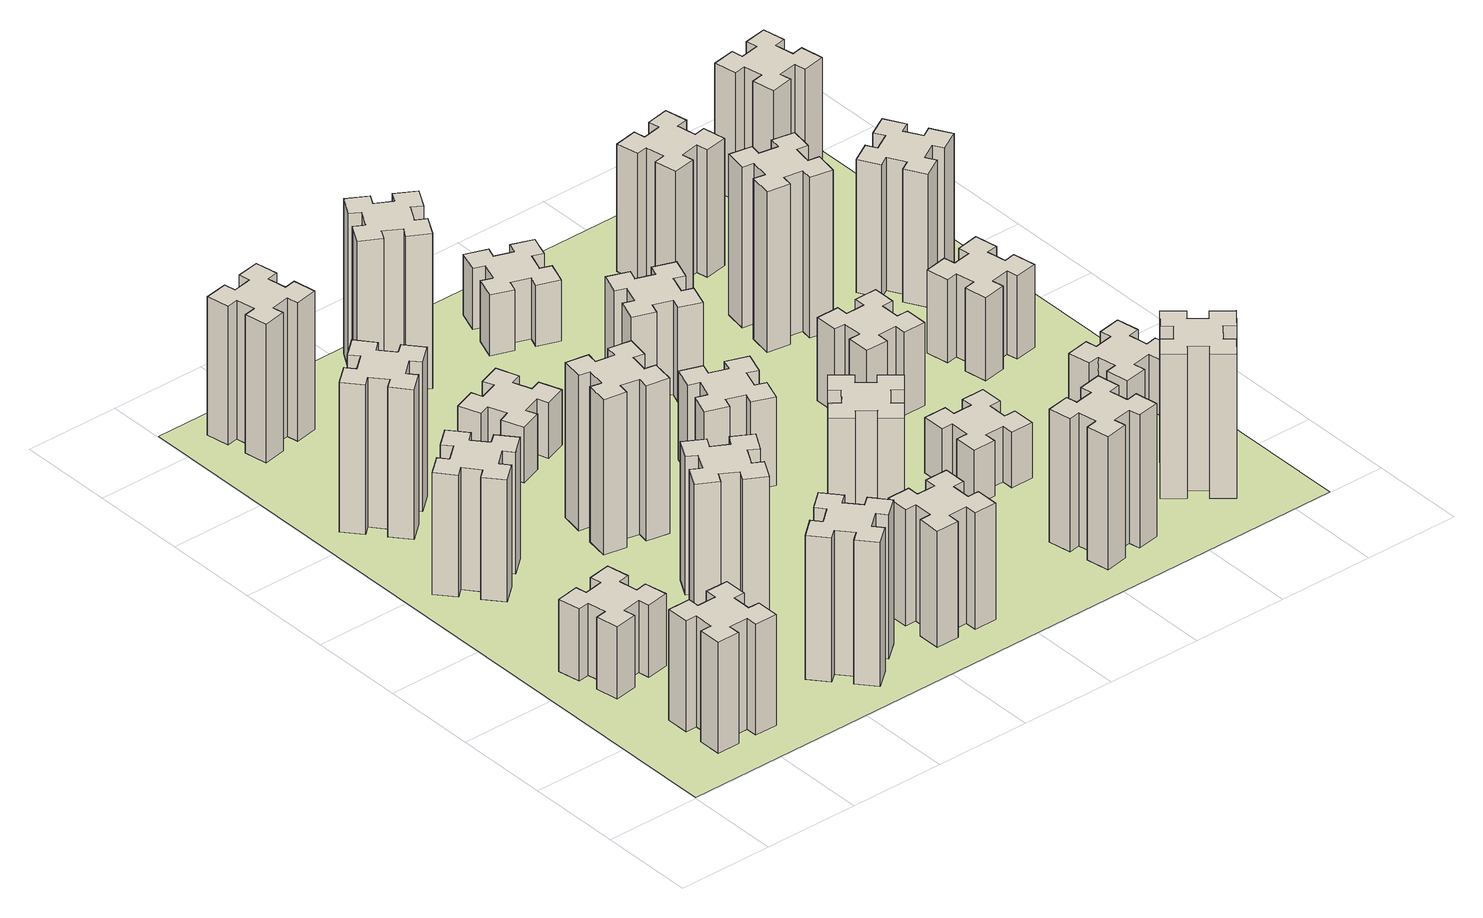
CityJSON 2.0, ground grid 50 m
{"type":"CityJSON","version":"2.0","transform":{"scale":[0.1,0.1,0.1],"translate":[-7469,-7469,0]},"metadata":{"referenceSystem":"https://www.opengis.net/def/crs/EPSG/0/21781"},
"CityObjects":{
"building1":{"type":"Building","attributes":{"class":"1000","function":"1000","usage":"1000","yearOfConstruction":2016,"roofType":"1000","measuredHeight":60,"storeysAboveGround":30,"storeysBelowGround":0},"geometry":[{"type":"Solid","lod":"1","boundaries":[[[[0,1,2,3,4,5,6,7,8,9,10,11,12,13,14,15,16,17,18,19]],[[17,16,20,21]],[[16,15,22,20]],[[15,14,23,22]],[[14,13,24,23]],[[13,12,25,24]],[[12,11,26,25]],[[11,10,27,26]],[[10,9,28,27]],[[9,8,29,28]],[[8,7,30,29]],[[7,6,31,30]],[[6,5,32,31]],[[5,4,33,32]],[[4,3,34,33]],[[3,2,35,34]],[[2,1,36,35]],[[1,0,37,36]],[[0,19,38,37]],[[19,18,39,38]],[[18,17,21,39]],[[24,25,26,27,28,29,30,31,32,33,34,35,36,37,38,39,21,20,22,23]]]]}]},
"building2":{"type":"Building","attributes":{"class":"1000","function":"1000","usage":"1000","yearOfConstruction":2016,"roofType":"1000","measuredHeight":39,"storeysAboveGround":30,"storeysBelowGround":0},"geometry":[{"type":"Solid","lod":"1","boundaries":[[[[40,41,42,43,44,45,46,47,48,49,50,51,52,53,54,55,56,57,58,59]],[[57,56,60,61]],[[56,55,62,60]],[[55,54,63,62]],[[54,53,64,63]],[[53,52,65,64]],[[52,51,66,65]],[[51,50,67,66]],[[50,49,68,67]],[[49,48,69,68]],[[48,47,70,69]],[[47,46,71,70]],[[46,45,72,71]],[[45,44,73,72]],[[44,43,74,73]],[[43,42,75,74]],[[42,41,76,75]],[[41,40,77,76]],[[40,59,78,77]],[[59,58,79,78]],[[58,57,61,79]],[[64,65,66,67,68,69,70,71,72,73,74,75,76,77,78,79,61,60,62,63]]]]}]},
"building3":{"type":"Building","attributes":{"class":"1000","function":"1000","usage":"1000","yearOfConstruction":2016,"roofType":"1000","measuredHeight":66,"storeysAboveGround":30,"storeysBelowGround":0},"geometry":[{"type":"Solid","lod":"1","boundaries":[[[[80,81,82,83,84,85,86,87,88,89,90,91,92,93,94,95,96,97,98,99]],[[97,96,100,101]],[[96,95,102,100]],[[95,94,103,102]],[[94,93,104,103]],[[93,92,105,104]],[[92,91,106,105]],[[91,90,107,106]],[[90,89,108,107]],[[89,88,109,108]],[[88,87,110,109]],[[87,86,111,110]],[[86,85,112,111]],[[85,84,113,112]],[[84,83,114,113]],[[83,82,115,114]],[[82,81,116,115]],[[81,80,117,116]],[[80,99,118,117]],[[99,98,119,118]],[[98,97,101,119]],[[104,105,106,107,108,109,110,111,112,113,114,115,116,117,118,119,101,100,102,103]]]]}]},
"building4":{"type":"Building","attributes":{"class":"1000","function":"1000","usage":"1000","yearOfConstruction":2016,"roofType":"1000","measuredHeight":81,"storeysAboveGround":30,"storeysBelowGround":0},"geometry":[{"type":"Solid","lod":"1","boundaries":[[[[120,121,122,123,124,125,126,127,128,129,130,131,132,133,134,135,136,137,138,139]],[[137,136,140,141]],[[136,135,142,140]],[[135,134,143,142]],[[134,133,144,143]],[[133,132,145,144]],[[132,131,146,145]],[[131,130,147,146]],[[130,129,148,147]],[[129,128,149,148]],[[128,127,150,149]],[[127,126,151,150]],[[126,125,152,151]],[[125,124,153,152]],[[124,123,154,153]],[[123,122,155,154]],[[122,121,156,155]],[[121,120,157,156]],[[120,139,158,157]],[[139,138,159,158]],[[138,137,141,159]],[[144,145,146,147,148,149,150,151,152,153,154,155,156,157,158,159,141,140,142,143]]]]}]},
"building5":{"type":"Building","attributes":{"class":"1000","function":"1000","usage":"1000","yearOfConstruction":2016,"roofType":"1000","measuredHeight":78,"storeysAboveGround":30,"storeysBelowGround":0},"geometry":[{"type":"Solid","lod":"1","boundaries":[[[[160,161,162,163,164,165,166,167,168,169,170,171,172,173,174,175,176,177,178,179]],[[177,176,180,181]],[[176,175,182,180]],[[175,174,183,182]],[[174,173,184,183]],[[173,172,185,184]],[[172,171,186,185]],[[171,170,187,186]],[[170,169,188,187]],[[169,168,189,188]],[[168,167,190,189]],[[167,166,191,190]],[[166,165,192,191]],[[165,164,193,192]],[[164,163,194,193]],[[163,162,195,194]],[[162,161,196,195]],[[161,160,197,196]],[[160,179,198,197]],[[179,178,199,198]],[[178,177,181,199]],[[184,185,186,187,188,189,190,191,192,193,194,195,196,197,198,199,181,180,182,183]]]]}]},
"building6":{"type":"Building","attributes":{"class":"1000","function":"1000","usage":"1000","yearOfConstruction":2016,"roofType":"1000","measuredHeight":75,"storeysAboveGround":30,"storeysBelowGround":0},"geometry":[{"type":"Solid","lod":"1","boundaries":[[[[200,201,202,203,204,205,206,207,208,209,210,211,212,213,214,215,216,217,218,219]],[[217,216,220,221]],[[216,215,222,220]],[[215,214,223,222]],[[214,213,224,223]],[[213,212,225,224]],[[212,211,226,225]],[[211,210,227,226]],[[210,209,228,227]],[[209,208,229,228]],[[208,207,230,229]],[[207,206,231,230]],[[206,205,232,231]],[[205,204,233,232]],[[204,203,234,233]],[[203,202,235,234]],[[202,201,236,235]],[[201,200,237,236]],[[200,219,238,237]],[[219,218,239,238]],[[218,217,221,239]],[[224,225,226,227,228,229,230,231,232,233,234,235,236,237,238,239,221,220,222,223]]]]}]},
"building7":{"type":"Building","attributes":{"class":"1000","function":"1000","usage":"1000","yearOfConstruction":2016,"roofType":"1000","measuredHeight":75,"storeysAboveGround":30,"storeysBelowGround":0},"geometry":[{"type":"Solid","lod":"1","boundaries":[[[[240,241,242,243,244,245,246,247,248,249,250,251,252,253,254,255,256,257,258,259]],[[257,256,260,261]],[[256,255,262,260]],[[255,254,263,262]],[[254,253,264,263]],[[253,252,265,264]],[[252,251,266,265]],[[251,250,267,266]],[[250,249,268,267]],[[249,248,269,268]],[[248,247,270,269]],[[247,246,271,270]],[[246,245,272,271]],[[245,244,273,272]],[[244,243,274,273]],[[243,242,275,274]],[[242,241,276,275]],[[241,240,277,276]],[[240,259,278,277]],[[259,258,279,278]],[[258,257,261,279]],[[264,265,266,267,268,269,270,271,272,273,274,275,276,277,278,279,261,260,262,263]]]]}]},
"building8":{"type":"Building","attributes":{"class":"1000","function":"1000","usage":"1000","yearOfConstruction":2016,"roofType":"1000","measuredHeight":84,"storeysAboveGround":30,"storeysBelowGround":0},"geometry":[{"type":"Solid","lod":"1","boundaries":[[[[280,281,282,283,284,285,286,287,288,289,290,291,292,293,294,295,296,297,298,299]],[[297,296,300,301]],[[296,295,302,300]],[[295,294,303,302]],[[294,293,304,303]],[[293,292,305,304]],[[292,291,306,305]],[[291,290,307,306]],[[290,289,308,307]],[[289,288,309,308]],[[288,287,310,309]],[[287,286,311,310]],[[286,285,312,311]],[[285,284,313,312]],[[284,283,314,313]],[[283,282,315,314]],[[282,281,316,315]],[[281,280,317,316]],[[280,299,318,317]],[[299,298,319,318]],[[298,297,301,319]],[[304,305,306,307,308,309,310,311,312,313,314,315,316,317,318,319,301,300,302,303]]]]}]},
"building9":{"type":"Building","attributes":{"class":"1000","function":"1000","usage":"1000","yearOfConstruction":2016,"roofType":"1000","measuredHeight":63,"storeysAboveGround":30,"storeysBelowGround":0},"geometry":[{"type":"Solid","lod":"1","boundaries":[[[[320,321,322,323,324,325,326,327,328,329,330,331,332,333,334,335,336,337,338,339]],[[337,336,340,341]],[[336,335,342,340]],[[335,334,343,342]],[[334,333,344,343]],[[333,332,345,344]],[[332,331,346,345]],[[331,330,347,346]],[[330,329,348,347]],[[329,328,349,348]],[[328,327,350,349]],[[327,326,351,350]],[[326,325,352,351]],[[325,324,353,352]],[[324,323,354,353]],[[323,322,355,354]],[[322,321,356,355]],[[321,320,357,356]],[[320,339,358,357]],[[339,338,359,358]],[[338,337,341,359]],[[344,345,346,347,348,349,350,351,352,353,354,355,356,357,358,359,341,340,342,343]]]]}]},
"building10":{"type":"Building","attributes":{"class":"1000","function":"1000","usage":"1000","yearOfConstruction":2016,"roofType":"1000","measuredHeight":30,"storeysAboveGround":30,"storeysBelowGround":0},"geometry":[{"type":"Solid","lod":"1","boundaries":[[[[360,361,362,363,364,365,366,367,368,369,370,371,372,373,374,375,376,377,378,379]],[[377,376,380,381]],[[376,375,382,380]],[[375,374,383,382]],[[374,373,384,383]],[[373,372,385,384]],[[372,371,386,385]],[[371,370,387,386]],[[370,369,388,387]],[[369,368,389,388]],[[368,367,390,389]],[[367,366,391,390]],[[366,365,392,391]],[[365,364,393,392]],[[364,363,394,393]],[[363,362,395,394]],[[362,361,396,395]],[[361,360,397,396]],[[360,379,398,397]],[[379,378,399,398]],[[378,377,381,399]],[[384,385,386,387,388,389,390,391,392,393,394,395,396,397,398,399,381,380,382,383]]]]}]},
"building11":{"type":"Building","attributes":{"class":"1000","function":"1000","usage":"1000","yearOfConstruction":2016,"roofType":"1000","measuredHeight":84,"storeysAboveGround":30,"storeysBelowGround":0},"geometry":[{"type":"Solid","lod":"1","boundaries":[[[[400,401,402,403,404,405,406,407,408,409,410,411,412,413,414,415,416,417,418,419]],[[417,416,420,421]],[[416,415,422,420]],[[415,414,423,422]],[[414,413,424,423]],[[413,412,425,424]],[[412,411,426,425]],[[411,410,427,426]],[[410,409,428,427]],[[409,408,429,428]],[[408,407,430,429]],[[407,406,431,430]],[[406,405,432,431]],[[405,404,433,432]],[[404,403,434,433]],[[403,402,435,434]],[[402,401,436,435]],[[401,400,437,436]],[[400,419,438,437]],[[419,418,439,438]],[[418,417,421,439]],[[424,425,426,427,428,429,430,431,432,433,434,435,436,437,438,439,421,420,422,423]]]]}]},
"building12":{"type":"Building","attributes":{"class":"1000","function":"1000","usage":"1000","yearOfConstruction":2016,"roofType":"1000","measuredHeight":81,"storeysAboveGround":30,"storeysBelowGround":0},"geometry":[{"type":"Solid","lod":"1","boundaries":[[[[440,441,442,443,444,445,446,447,448,449,450,451,452,453,454,455,456,457,458,459]],[[457,456,460,461]],[[456,455,462,460]],[[455,454,463,462]],[[454,453,464,463]],[[453,452,465,464]],[[452,451,466,465]],[[451,450,467,466]],[[450,449,468,467]],[[449,448,469,468]],[[448,447,470,469]],[[447,446,471,470]],[[446,445,472,471]],[[445,444,473,472]],[[444,443,474,473]],[[443,442,475,474]],[[442,441,476,475]],[[441,440,477,476]],[[440,459,478,477]],[[459,458,479,478]],[[458,457,461,479]],[[464,465,466,467,468,469,470,471,472,473,474,475,476,477,478,479,461,460,462,463]]]]}]},
"building13":{"type":"Building","attributes":{"class":"1000","function":"1000","usage":"1000","yearOfConstruction":2016,"roofType":"1000","measuredHeight":48,"storeysAboveGround":30,"storeysBelowGround":0},"geometry":[{"type":"Solid","lod":"1","boundaries":[[[[480,481,482,483,484,485,486,487,488,489,490,491,492,493,494,495,496,497,498,499]],[[497,496,500,501]],[[496,495,502,500]],[[495,494,503,502]],[[494,493,504,503]],[[493,492,505,504]],[[492,491,506,505]],[[491,490,507,506]],[[490,489,508,507]],[[489,488,509,508]],[[488,487,510,509]],[[487,486,511,510]],[[486,485,512,511]],[[485,484,513,512]],[[484,483,514,513]],[[483,482,515,514]],[[482,481,516,515]],[[481,480,517,516]],[[480,499,518,517]],[[499,498,519,518]],[[498,497,501,519]],[[504,505,506,507,508,509,510,511,512,513,514,515,516,517,518,519,501,500,502,503]]]]}]},
"building14":{"type":"Building","attributes":{"class":"1000","function":"1000","usage":"1000","yearOfConstruction":2016,"roofType":"1000","measuredHeight":51,"storeysAboveGround":30,"storeysBelowGround":0},"geometry":[{"type":"Solid","lod":"1","boundaries":[[[[520,521,522,523,524,525,526,527,528,529,530,531,532,533,534,535,536,537,538,539]],[[537,536,540,541]],[[536,535,542,540]],[[535,534,543,542]],[[534,533,544,543]],[[533,532,545,544]],[[532,531,546,545]],[[531,530,547,546]],[[530,529,548,547]],[[529,528,549,548]],[[528,527,550,549]],[[527,526,551,550]],[[526,525,552,551]],[[525,524,553,552]],[[524,523,554,553]],[[523,522,555,554]],[[522,521,556,555]],[[521,520,557,556]],[[520,539,558,557]],[[539,538,559,558]],[[538,537,541,559]],[[544,545,546,547,548,549,550,551,552,553,554,555,556,557,558,559,541,540,542,543]]]]}]},
"building15":{"type":"Building","attributes":{"class":"1000","function":"1000","usage":"1000","yearOfConstruction":2016,"roofType":"1000","measuredHeight":33,"storeysAboveGround":30,"storeysBelowGround":0},"geometry":[{"type":"Solid","lod":"1","boundaries":[[[[560,561,562,563,564,565,566,567,568,569,570,571,572,573,574,575,576,577,578,579]],[[577,576,580,581]],[[576,575,582,580]],[[575,574,583,582]],[[574,573,584,583]],[[573,572,585,584]],[[572,571,586,585]],[[571,570,587,586]],[[570,569,588,587]],[[569,568,589,588]],[[568,567,590,589]],[[567,566,591,590]],[[566,565,592,591]],[[565,564,593,592]],[[564,563,594,593]],[[563,562,595,594]],[[562,561,596,595]],[[561,560,597,596]],[[560,579,598,597]],[[579,578,599,598]],[[578,577,581,599]],[[584,585,586,587,588,589,590,591,592,593,594,595,596,597,598,599,581,580,582,583]]]]}]},
"building16":{"type":"Building","attributes":{"class":"1000","function":"1000","usage":"1000","yearOfConstruction":2016,"roofType":"1000","measuredHeight":72,"storeysAboveGround":30,"storeysBelowGround":0},"geometry":[{"type":"Solid","lod":"1","boundaries":[[[[600,601,602,603,604,605,606,607,608,609,610,611,612,613,614,615,616,617,618,619]],[[617,616,620,621]],[[616,615,622,620]],[[615,614,623,622]],[[614,613,624,623]],[[613,612,625,624]],[[612,611,626,625]],[[611,610,627,626]],[[610,609,628,627]],[[609,608,629,628]],[[608,607,630,629]],[[607,606,631,630]],[[606,605,632,631]],[[605,604,633,632]],[[604,603,634,633]],[[603,602,635,634]],[[602,601,636,635]],[[601,600,637,636]],[[600,619,638,637]],[[619,618,639,638]],[[618,617,621,639]],[[624,625,626,627,628,629,630,631,632,633,634,635,636,637,638,639,621,620,622,623]]]]}]},
"building17":{"type":"Building","attributes":{"class":"1000","function":"1000","usage":"1000","yearOfConstruction":2016,"roofType":"1000","measuredHeight":30,"storeysAboveGround":30,"storeysBelowGround":0},"geometry":[{"type":"Solid","lod":"1","boundaries":[[[[640,641,642,643,644,645,646,647,648,649,650,651,652,653,654,655,656,657,658,659]],[[657,656,660,661]],[[656,655,662,660]],[[655,654,663,662]],[[654,653,664,663]],[[653,652,665,664]],[[652,651,666,665]],[[651,650,667,666]],[[650,649,668,667]],[[649,648,669,668]],[[648,647,670,669]],[[647,646,671,670]],[[646,645,672,671]],[[645,644,673,672]],[[644,643,674,673]],[[643,642,675,674]],[[642,641,676,675]],[[641,640,677,676]],[[640,659,678,677]],[[659,658,679,678]],[[658,657,661,679]],[[664,665,666,667,668,669,670,671,672,673,674,675,676,677,678,679,661,660,662,663]]]]}]},
"building18":{"type":"Building","attributes":{"class":"1000","function":"1000","usage":"1000","yearOfConstruction":2016,"roofType":"1000","measuredHeight":45,"storeysAboveGround":30,"storeysBelowGround":0},"geometry":[{"type":"Solid","lod":"1","boundaries":[[[[680,681,682,683,684,685,686,687,688,689,690,691,692,693,694,695,696,697,698,699]],[[697,696,700,701]],[[696,695,702,700]],[[695,694,703,702]],[[694,693,704,703]],[[693,692,705,704]],[[692,691,706,705]],[[691,690,707,706]],[[690,689,708,707]],[[689,688,709,708]],[[688,687,710,709]],[[687,686,711,710]],[[686,685,712,711]],[[685,684,713,712]],[[684,683,714,713]],[[683,682,715,714]],[[682,681,716,715]],[[681,680,717,716]],[[680,699,718,717]],[[699,698,719,718]],[[698,697,701,719]],[[704,705,706,707,708,709,710,711,712,713,714,715,716,717,718,719,701,700,702,703]]]]}]},
"building19":{"type":"Building","attributes":{"class":"1000","function":"1000","usage":"1000","yearOfConstruction":2016,"roofType":"1000","measuredHeight":87,"storeysAboveGround":30,"storeysBelowGround":0},"geometry":[{"type":"Solid","lod":"1","boundaries":[[[[720,721,722,723,724,725,726,727,728,729,730,731,732,733,734,735,736,737,738,739]],[[737,736,740,741]],[[736,735,742,740]],[[735,734,743,742]],[[734,733,744,743]],[[733,732,745,744]],[[732,731,746,745]],[[731,730,747,746]],[[730,729,748,747]],[[729,728,749,748]],[[728,727,750,749]],[[727,726,751,750]],[[726,725,752,751]],[[725,724,753,752]],[[724,723,754,753]],[[723,722,755,754]],[[722,721,756,755]],[[721,720,757,756]],[[720,739,758,757]],[[739,738,759,758]],[[738,737,741,759]],[[744,745,746,747,748,749,750,751,752,753,754,755,756,757,758,759,741,740,742,743]]]]}]},
"building20":{"type":"Building","attributes":{"class":"1000","function":"1000","usage":"1000","yearOfConstruction":2016,"roofType":"1000","measuredHeight":78,"storeysAboveGround":30,"storeysBelowGround":0},"geometry":[{"type":"Solid","lod":"1","boundaries":[[[[760,761,762,763,764,765,766,767,768,769,770,771,772,773,774,775,776,777,778,779]],[[777,776,780,781]],[[776,775,782,780]],[[775,774,783,782]],[[774,773,784,783]],[[773,772,785,784]],[[772,771,786,785]],[[771,770,787,786]],[[770,769,788,787]],[[769,768,789,788]],[[768,767,790,789]],[[767,766,791,790]],[[766,765,792,791]],[[765,764,793,792]],[[764,763,794,793]],[[763,762,795,794]],[[762,761,796,795]],[[761,760,797,796]],[[760,779,798,797]],[[779,778,799,798]],[[778,777,781,799]],[[784,785,786,787,788,789,790,791,792,793,794,795,796,797,798,799,781,780,782,783]]]]}]},
"building21":{"type":"Building","attributes":{"class":"1000","function":"1000","usage":"1000","yearOfConstruction":2016,"roofType":"1000","measuredHeight":69,"storeysAboveGround":30,"storeysBelowGround":0},"geometry":[{"type":"Solid","lod":"1","boundaries":[[[[800,801,802,803,804,805,806,807,808,809,810,811,812,813,814,815,816,817,818,819]],[[817,816,820,821]],[[816,815,822,820]],[[815,814,823,822]],[[814,813,824,823]],[[813,812,825,824]],[[812,811,826,825]],[[811,810,827,826]],[[810,809,828,827]],[[809,808,829,828]],[[808,807,830,829]],[[807,806,831,830]],[[806,805,832,831]],[[805,804,833,832]],[[804,803,834,833]],[[803,802,835,834]],[[802,801,836,835]],[[801,800,837,836]],[[800,819,838,837]],[[819,818,839,838]],[[818,817,821,839]],[[824,825,826,827,828,829,830,831,832,833,834,835,836,837,838,839,821,820,822,823]]]]}]},
"building22":{"type":"Building","attributes":{"class":"1000","function":"1000","usage":"1000","yearOfConstruction":2016,"roofType":"1000","measuredHeight":30,"storeysAboveGround":30,"storeysBelowGround":0},"geometry":[{"type":"Solid","lod":"1","boundaries":[[[[840,841,842,843,844,845,846,847,848,849,850,851,852,853,854,855,856,857,858,859]],[[857,856,860,861]],[[856,855,862,860]],[[855,854,863,862]],[[854,853,864,863]],[[853,852,865,864]],[[852,851,866,865]],[[851,850,867,866]],[[850,849,868,867]],[[849,848,869,868]],[[848,847,870,869]],[[847,846,871,870]],[[846,845,872,871]],[[845,844,873,872]],[[844,843,874,873]],[[843,842,875,874]],[[842,841,876,875]],[[841,840,877,876]],[[840,859,878,877]],[[859,858,879,878]],[[858,857,861,879]],[[864,865,866,867,868,869,870,871,872,873,874,875,876,877,878,879,861,860,862,863]]]]}]},
"building23":{"type":"Building","attributes":{"class":"1000","function":"1000","usage":"1000","yearOfConstruction":2016,"roofType":"1000","measuredHeight":45,"storeysAboveGround":30,"storeysBelowGround":0},"geometry":[{"type":"Solid","lod":"1","boundaries":[[[[880,881,882,883,884,885,886,887,888,889,890,891,892,893,894,895,896,897,898,899]],[[897,896,900,901]],[[896,895,902,900]],[[895,894,903,902]],[[894,893,904,903]],[[893,892,905,904]],[[892,891,906,905]],[[891,890,907,906]],[[890,889,908,907]],[[889,888,909,908]],[[888,887,910,909]],[[887,886,911,910]],[[886,885,912,911]],[[885,884,913,912]],[[884,883,914,913]],[[883,882,915,914]],[[882,881,916,915]],[[881,880,917,916]],[[880,899,918,917]],[[899,898,919,918]],[[898,897,901,919]],[[904,905,906,907,908,909,910,911,912,913,914,915,916,917,918,919,901,900,902,903]]]]}]},
"building24":{"type":"Building","attributes":{"class":"1000","function":"1000","usage":"1000","yearOfConstruction":2016,"roofType":"1000","measuredHeight":72,"storeysAboveGround":30,"storeysBelowGround":0},"geometry":[{"type":"Solid","lod":"1","boundaries":[[[[920,921,922,923,924,925,926,927,928,929,930,931,932,933,934,935,936,937,938,939]],[[937,936,940,941]],[[936,935,942,940]],[[935,934,943,942]],[[934,933,944,943]],[[933,932,945,944]],[[932,931,946,945]],[[931,930,947,946]],[[930,929,948,947]],[[929,928,949,948]],[[928,927,950,949]],[[927,926,951,950]],[[926,925,952,951]],[[925,924,953,952]],[[924,923,954,953]],[[923,922,955,954]],[[922,921,956,955]],[[921,920,957,956]],[[920,939,958,957]],[[939,938,959,958]],[[938,937,941,959]],[[944,945,946,947,948,949,950,951,952,953,954,955,956,957,958,959,941,940,942,943]]]]}]},
"building25":{"type":"Building","attributes":{"class":"1000","function":"1000","usage":"1000","yearOfConstruction":2016,"roofType":"1000","measuredHeight":69,"storeysAboveGround":30,"storeysBelowGround":0},"geometry":[{"type":"Solid","lod":"1","boundaries":[[[[960,961,962,963,964,965,966,967,968,969,970,971,972,973,974,975,976,977,978,979]],[[977,976,980,981]],[[976,975,982,980]],[[975,974,983,982]],[[974,973,984,983]],[[973,972,985,984]],[[972,971,986,985]],[[971,970,987,986]],[[970,969,988,987]],[[969,968,989,988]],[[968,967,990,989]],[[967,966,991,990]],[[966,965,992,991]],[[965,964,993,992]],[[964,963,994,993]],[[963,962,995,994]],[[962,961,996,995]],[[961,960,997,996]],[[960,979,998,997]],[[979,978,999,998]],[[978,977,981,999]],[[984,985,986,987,988,989,990,991,992,993,994,995,996,997,998,999,981,980,982,983]]]]}]},
"landuse1":{"type":"LandUse","attributes":{"name":"plot1","function":"1010"},"geometry":[{"type":"MultiSurface","lod":"1","boundaries":[[[1000,1001,1002,1003]]]}]}
},
"vertices":[
[585,325,0],[585,425,0],[645,425,0],[645,545,0],[525,545,0],[525,485,0],[425,485,0],[425,545,0],[305,545,0],[305,425,0],[365,425,0],[365,325,0],[305,325,0],[305,205,0],[425,205,0],[425,265,0],[525,265,0],[525,205,0],[645,205,0],[645,325,0],[525,265,600],[525,205,600],[425,265,600],[425,205,600],[305,205,600],[305,325,600],[365,325,600],[365,425,600],[305,425,600],[305,545,600],[425,545,600],[425,485,600],[525,485,600],[525,545,600],[645,545,600],[645,425,600],[585,425,600],[585,325,600],[645,325,600],[645,205,600],
[405,1132,0],[307,1115,0],[297,1174,0],[178,1153,0],[199,1035,0],[258,1045,0],[276,947,0],[217,937,0],[237,818,0],[356,839,0],[345,898,0],[444,916,0],[454,857,0],[572,877,0],[551,996,0],[492,985,0],[475,1084,0],[534,1094,0],[513,1212,0],[395,1191,0],[475,1084,390],[534,1094,390],[492,985,390],[551,996,390],[572,877,390],[454,857,390],[444,916,390],[345,898,390],[356,839,390],[237,818,390],[217,937,390],[276,947,390],[258,1045,390],[199,1035,390],[178,1153,390],[297,1174,390],[307,1115,390],[405,1132,390],[395,1191,390],[513,1212,390],
[492,1988,0],[427,2064,0],[473,2103,0],[396,2195,0],[304,2118,0],[343,2072,0],[266,2007,0],[228,2053,0],[136,1976,0],[213,1884,0],[259,1923,0],[323,1846,0],[277,1808,0],[354,1716,0],[446,1793,0],[408,1839,0],[484,1903,0],[523,1857,0],[615,1934,0],[538,2026,0],[484,1903,660],[523,1857,660],[408,1839,660],[446,1793,660],[354,1716,660],[277,1808,660],[323,1846,660],[259,1923,660],[213,1884,660],[136,1976,660],[228,2053,660],[266,2007,660],[343,2072,660],[304,2118,660],[396,2195,660],[473,2103,660],[427,2064,660],[492,1988,660],[538,2026,660],[615,1934,660],
[343,2712,0],[266,2647,0],[228,2693,0],[136,2616,0],[213,2524,0],[259,2563,0],[323,2486,0],[277,2448,0],[354,2356,0],[446,2433,0],[408,2479,0],[484,2543,0],[523,2497,0],[615,2574,0],[538,2666,0],[492,2628,0],[427,2704,0],[473,2743,0],[396,2835,0],[304,2758,0],[427,2704,810],[473,2743,810],[492,2628,810],[538,2666,810],[615,2574,810],[523,2497,810],[484,2543,810],[408,2479,810],[446,2433,810],[354,2356,810],[277,2448,810],[323,2486,810],[259,2563,810],[213,2524,810],[136,2616,810],[228,2693,810],[266,2647,810],[343,2712,810],[304,2758,810],[396,2835,810],
[1332,408,0],[1267,484,0],[1313,523,0],[1236,615,0],[1144,538,0],[1183,492,0],[1106,427,0],[1068,473,0],[976,396,0],[1053,304,0],[1099,343,0],[1163,266,0],[1117,228,0],[1194,136,0],[1286,213,0],[1248,259,0],[1324,323,0],[1363,277,0],[1455,354,0],[1378,446,0],[1324,323,780],[1363,277,780],[1248,259,780],[1286,213,780],[1194,136,780],[1117,228,780],[1163,266,780],[1099,343,780],[1053,304,780],[976,396,780],[1068,473,780],[1106,427,780],[1183,492,780],[1144,538,780],[1236,615,780],[1313,523,780],[1267,484,780],[1332,408,780],[1378,446,780],[1455,354,780],
[492,3405,0],[475,3504,0],[534,3514,0],[513,3632,0],[395,3611,0],[405,3552,0],[307,3535,0],[297,3594,0],[178,3573,0],[199,3455,0],[258,3465,0],[276,3367,0],[217,3357,0],[237,3238,0],[356,3259,0],[345,3318,0],[444,3336,0],[454,3277,0],[572,3297,0],[551,3416,0],[444,3336,750],[454,3277,750],[345,3318,750],[356,3259,750],[237,3238,750],[217,3357,750],[276,3367,750],[258,3465,750],[199,3455,750],[178,3573,750],[297,3594,750],[307,3535,750],[405,3552,750],[395,3611,750],[513,3632,750],[534,3514,750],[475,3504,750],[492,3405,750],[551,3416,750],[572,3297,750],
[1186,1017,0],[1236,1104,0],[1288,1074,0],[1348,1178,0],[1244,1238,0],[1214,1186,0],[1127,1236,0],[1157,1288,0],[1053,1348,0],[993,1244,0],[1045,1214,0],[995,1127,0],[943,1157,0],[883,1053,0],[987,993,0],[1017,1045,0],[1104,995,0],[1074,943,0],[1178,883,0],[1238,987,0],[1104,995,750],[1074,943,750],[1017,1045,750],[987,993,750],[883,1053,750],[943,1157,750],[995,1127,750],[1045,1214,750],[993,1244,750],[1053,1348,750],[1157,1288,750],[1127,1236,750],[1214,1186,750],[1244,1238,750],[1348,1178,750],[1288,1074,750],[1236,1104,750],[1186,1017,750],[1238,987,750],[1178,883,750],
[1047,1756,0],[1145,1738,0],[1135,1679,0],[1253,1658,0],[1274,1777,0],[1215,1787,0],[1232,1885,0],[1291,1875,0],[1312,1993,0],[1194,2014,0],[1184,1955,0],[1085,1972,0],[1096,2031,0],[977,2052,0],[957,1934,0],[1016,1924,0],[998,1825,0],[939,1836,0],[918,1717,0],[1037,1697,0],[998,1825,840],[939,1836,840],[1016,1924,840],[957,1934,840],[977,2052,840],[1096,2031,840],[1085,1972,840],[1184,1955,840],[1194,2014,840],[1312,1993,840],[1291,1875,840],[1232,1885,840],[1215,1787,840],[1274,1777,840],[1253,1658,840],[1135,1679,840],[1145,1738,840],[1047,1756,840],[1037,1697,840],[918,1717,840],
[1865,325,0],[1865,425,0],[1925,425,0],[1925,545,0],[1805,545,0],[1805,485,0],[1705,485,0],[1705,545,0],[1585,545,0],[1585,425,0],[1645,425,0],[1645,325,0],[1585,325,0],[1585,205,0],[1705,205,0],[1705,265,0],[1805,265,0],[1805,205,0],[1925,205,0],[1925,325,0],[1805,265,630],[1805,205,630],[1705,265,630],[1705,205,630],[1585,205,630],[1585,325,630],[1645,325,630],[1645,425,630],[1585,425,630],[1585,545,630],[1705,545,630],[1705,485,630],[1805,485,630],[1805,545,630],[1925,545,630],[1925,425,630],[1865,425,630],[1865,325,630],[1925,325,630],[1925,205,630],
[1106,2475,0],[1200,2509,0],[1220,2453,0],[1333,2494,0],[1292,2607,0],[1236,2586,0],[1202,2680,0],[1258,2700,0],[1217,2813,0],[1104,2772,0],[1125,2716,0],[1031,2682,0],[1010,2738,0],[897,2697,0],[939,2584,0],[995,2605,0],[1029,2511,0],[973,2490,0],[1014,2377,0],[1127,2419,0],[1029,2511,300],[973,2490,300],[995,2605,300],[939,2584,300],[897,2697,300],[1010,2738,300],[1031,2682,300],[1125,2716,300],[1104,2772,300],[1217,2813,300],[1258,2700,300],[1202,2680,300],[1236,2586,300],[1292,2607,300],[1333,2494,300],[1220,2453,300],[1200,2509,300],[1106,2475,300],[1127,2419,300],[1014,2377,300],
[1017,3365,0],[1104,3315,0],[1074,3263,0],[1178,3203,0],[1238,3307,0],[1186,3337,0],[1236,3424,0],[1288,3394,0],[1348,3498,0],[1244,3558,0],[1214,3506,0],[1127,3556,0],[1157,3608,0],[1053,3668,0],[993,3564,0],[1045,3534,0],[995,3447,0],[943,3477,0],[883,3373,0],[987,3313,0],[995,3447,840],[943,3477,840],[1045,3534,840],[993,3564,840],[1053,3668,840],[1157,3608,840],[1127,3556,840],[1214,3506,840],[1244,3558,840],[1348,3498,840],[1288,3394,840],[1236,3424,840],[1186,3337,840],[1238,3307,840],[1178,3203,840],[1074,3263,840],[1104,3315,840],[1017,3365,840],[987,3313,840],[883,3373,840],
[1964,1067,0],[1888,1132,0],[1926,1178,0],[1834,1255,0],[1757,1163,0],[1803,1124,0],[1739,1048,0],[1693,1086,0],[1616,994,0],[1708,917,0],[1746,963,0],[1823,899,0],[1784,853,0],[1876,776,0],[1953,868,0],[1907,906,0],[1972,983,0],[2018,944,0],[2095,1036,0],[2003,1113,0],[1972,983,810],[2018,944,810],[1907,906,810],[1953,868,810],[1876,776,810],[1784,853,810],[1823,899,810],[1746,963,810],[1708,917,810],[1616,994,810],[1693,1086,810],[1739,1048,810],[1803,1124,810],[1757,1163,810],[1834,1255,810],[1926,1178,810],[1888,1132,810],[1964,1067,810],[2003,1113,810],[2095,1036,810],
[1669,1940,0],[1635,1846,0],[1579,1867,0],[1537,1754,0],[1650,1713,0],[1671,1769,0],[1765,1735,0],[1744,1679,0],[1857,1637,0],[1898,1750,0],[1842,1771,0],[1876,1865,0],[1932,1844,0],[1973,1957,0],[1860,1998,0],[1840,1942,0],[1746,1976,0],[1767,2032,0],[1654,2073,0],[1613,1960,0],[1746,1976,480],[1767,2032,480],[1840,1942,480],[1860,1998,480],[1973,1957,480],[1932,1844,480],[1876,1865,480],[1842,1771,480],[1898,1750,480],[1857,1637,480],[1744,1679,480],[1765,1735,480],[1671,1769,480],[1650,1713,480],[1537,1754,480],[1579,1867,480],[1635,1846,480],[1669,1940,480],[1613,1960,480],[1654,2073,480],
[2040,2682,0],[1946,2716,0],[1967,2772,0],[1854,2813,0],[1813,2700,0],[1869,2680,0],[1835,2586,0],[1779,2607,0],[1737,2494,0],[1850,2453,0],[1871,2509,0],[1965,2475,0],[1944,2419,0],[2057,2377,0],[2098,2490,0],[2042,2511,0],[2076,2605,0],[2132,2584,0],[2173,2697,0],[2060,2738,0],[2076,2605,510],[2132,2584,510],[2042,2511,510],[2098,2490,510],[2057,2377,510],[1944,2419,510],[1965,2475,510],[1871,2509,510],[1850,2453,510],[1737,2494,510],[1779,2607,510],[1835,2586,510],[1869,2680,510],[1813,2700,510],[1854,2813,510],[1967,2772,510],[1946,2716,510],[2040,2682,510],[2060,2738,510],[2173,2697,510],
[1671,3249,0],[1765,3215,0],[1744,3159,0],[1857,3117,0],[1898,3230,0],[1842,3251,0],[1876,3345,0],[1932,3324,0],[1973,3437,0],[1860,3478,0],[1840,3422,0],[1746,3456,0],[1767,3512,0],[1654,3553,0],[1613,3440,0],[1669,3420,0],[1635,3326,0],[1579,3347,0],[1537,3234,0],[1650,3193,0],[1635,3326,330],[1579,3347,330],[1669,3420,330],[1613,3440,330],[1654,3553,330],[1767,3512,330],[1746,3456,330],[1840,3422,330],[1860,3478,330],[1973,3437,330],[1932,3324,330],[1876,3345,330],[1842,3251,330],[1898,3230,330],[1857,3117,330],[1744,3159,330],[1765,3215,330],[1671,3249,330],[1650,3193,330],[1537,3234,330],
[2812,345,0],[2795,444,0],[2854,454,0],[2833,572,0],[2715,551,0],[2725,492,0],[2627,475,0],[2617,534,0],[2498,513,0],[2519,395,0],[2578,405,0],[2596,307,0],[2537,297,0],[2557,178,0],[2676,199,0],[2665,258,0],[2764,276,0],[2774,217,0],[2892,237,0],[2871,356,0],[2764,276,720],[2774,217,720],[2665,258,720],[2676,199,720],[2557,178,720],[2537,297,720],[2596,307,720],[2578,405,720],[2519,395,720],[2498,513,720],[2617,534,720],[2627,475,720],[2725,492,720],[2715,551,720],[2833,572,720],[2854,454,720],[2795,444,720],[2812,345,720],[2871,356,720],[2892,237,720],
[2485,1165,0],[2485,1065,0],[2425,1065,0],[2425,945,0],[2545,945,0],[2545,1005,0],[2645,1005,0],[2645,945,0],[2765,945,0],[2765,1065,0],[2705,1065,0],[2705,1165,0],[2765,1165,0],[2765,1285,0],[2645,1285,0],[2645,1225,0],[2545,1225,0],[2545,1285,0],[2425,1285,0],[2425,1165,0],[2545,1225,300],[2545,1285,300],[2645,1225,300],[2645,1285,300],[2765,1285,300],[2765,1165,300],[2705,1165,300],[2705,1065,300],[2765,1065,300],[2765,945,300],[2645,945,300],[2645,1005,300],[2545,1005,300],[2545,945,300],[2425,945,300],[2425,1065,300],[2485,1065,300],[2485,1165,300],[2425,1165,300],[2425,1285,300],
[2645,1965,0],[2545,1965,0],[2545,2025,0],[2425,2025,0],[2425,1905,0],[2485,1905,0],[2485,1805,0],[2425,1805,0],[2425,1685,0],[2545,1685,0],[2545,1745,0],[2645,1745,0],[2645,1685,0],[2765,1685,0],[2765,1805,0],[2705,1805,0],[2705,1905,0],[2765,1905,0],[2765,2025,0],[2645,2025,0],[2705,1905,450],[2765,1905,450],[2705,1805,450],[2765,1805,450],[2765,1685,450],[2645,1685,450],[2645,1745,450],[2545,1745,450],[2545,1685,450],[2425,1685,450],[2425,1805,450],[2485,1805,450],[2485,1905,450],[2425,1905,450],[2425,2025,450],[2545,2025,450],[2545,1965,450],[2645,1965,450],[2645,2025,450],[2765,2025,450],
[2627,2496,0],[2725,2478,0],[2715,2419,0],[2833,2398,0],[2854,2517,0],[2795,2527,0],[2812,2625,0],[2871,2615,0],[2892,2733,0],[2774,2754,0],[2764,2695,0],[2665,2712,0],[2676,2771,0],[2557,2792,0],[2537,2674,0],[2596,2664,0],[2578,2565,0],[2519,2576,0],[2498,2457,0],[2617,2437,0],[2578,2565,870],[2519,2576,870],[2596,2664,870],[2537,2674,870],[2557,2792,870],[2676,2771,870],[2665,2712,870],[2764,2695,870],[2774,2754,870],[2892,2733,870],[2871,2615,870],[2812,2625,870],[2795,2527,870],[2854,2517,870],[2833,2398,870],[2715,2419,870],[2725,2478,870],[2627,2496,870],[2617,2437,870],[2498,2457,870],
[3444,527,0],[3368,592,0],[3406,638,0],[3314,715,0],[3237,623,0],[3283,584,0],[3219,508,0],[3173,546,0],[3096,454,0],[3188,377,0],[3226,423,0],[3303,359,0],[3264,313,0],[3356,236,0],[3433,328,0],[3387,366,0],[3452,443,0],[3498,404,0],[3575,496,0],[3483,573,0],[3452,443,780],[3498,404,780],[3387,366,780],[3433,328,780],[3356,236,780],[3264,313,780],[3303,359,780],[3226,423,780],[3188,377,780],[3096,454,780],[3173,546,780],[3219,508,780],[3283,584,780],[3237,623,780],[3314,715,780],[3406,638,780],[3368,592,780],[3444,527,780],[3483,573,780],[3575,496,780],
[2565,3118,0],[2664,3136,0],[2674,3077,0],[2792,3097,0],[2771,3216,0],[2712,3205,0],[2695,3304,0],[2754,3314,0],[2733,3432,0],[2615,3411,0],[2625,3352,0],[2527,3335,0],[2517,3394,0],[2398,3373,0],[2419,3255,0],[2478,3265,0],[2496,3167,0],[2437,3157,0],[2457,3038,0],[2576,3059,0],[2496,3167,690],[2437,3157,690],[2478,3265,690],[2419,3255,690],[2398,3373,690],[2517,3394,690],[2527,3335,690],[2625,3352,690],[2615,3411,690],[2733,3432,690],[2754,3314,690],[2695,3304,690],[2712,3205,690],[2771,3216,690],[2792,3097,690],[2674,3077,690],[2664,3136,690],[2565,3118,690],[2576,3059,690],[2457,3038,690],
[3552,1085,0],[3535,1184,0],[3594,1194,0],[3573,1312,0],[3455,1291,0],[3465,1232,0],[3367,1215,0],[3357,1274,0],[3238,1253,0],[3259,1135,0],[3318,1145,0],[3336,1047,0],[3277,1037,0],[3297,918,0],[3416,939,0],[3405,998,0],[3504,1016,0],[3514,957,0],[3632,977,0],[3611,1096,0],[3504,1016,300],[3514,957,300],[3405,998,300],[3416,939,300],[3297,918,300],[3277,1037,300],[3336,1047,300],[3318,1145,300],[3259,1135,300],[3238,1253,300],[3357,1274,300],[3367,1215,300],[3465,1232,300],[3455,1291,300],[3573,1312,300],[3594,1194,300],[3535,1184,300],[3552,1085,300],[3611,1096,300],[3632,977,300],
[3205,1738,0],[3304,1756,0],[3314,1697,0],[3432,1717,0],[3411,1836,0],[3352,1825,0],[3335,1924,0],[3394,1934,0],[3373,2052,0],[3255,2031,0],[3265,1972,0],[3167,1955,0],[3157,2014,0],[3038,1993,0],[3059,1875,0],[3118,1885,0],[3136,1787,0],[3077,1777,0],[3097,1658,0],[3216,1679,0],[3136,1787,450],[3077,1777,450],[3118,1885,450],[3059,1875,450],[3038,1993,450],[3157,2014,450],[3167,1955,450],[3265,1972,450],[3255,2031,450],[3373,2052,450],[3394,1934,450],[3335,1924,450],[3352,1825,450],[3411,1836,450],[3432,1717,450],[3314,1697,450],[3304,1756,450],[3205,1738,450],[3216,1679,450],[3097,1658,450],
[3456,2507,0],[3406,2594,0],[3458,2624,0],[3398,2728,0],[3294,2668,0],[3324,2616,0],[3237,2566,0],[3207,2618,0],[3103,2558,0],[3163,2454,0],[3215,2484,0],[3265,2397,0],[3213,2367,0],[3273,2263,0],[3377,2323,0],[3347,2375,0],[3434,2425,0],[3464,2373,0],[3568,2433,0],[3508,2537,0],[3434,2425,720],[3464,2373,720],[3347,2375,720],[3377,2323,720],[3273,2263,720],[3213,2367,720],[3265,2397,720],[3215,2484,720],[3163,2454,720],[3103,2558,720],[3207,2618,720],[3237,2566,720],[3324,2616,720],[3294,2668,720],[3398,2728,720],[3458,2624,720],[3406,2594,720],[3456,2507,720],[3508,2537,720],[3568,2433,720],
[3218,3465,0],[3236,3367,0],[3177,3357,0],[3197,3238,0],[3316,3259,0],[3305,3318,0],[3404,3336,0],[3414,3277,0],[3532,3297,0],[3511,3416,0],[3452,3405,0],[3435,3504,0],[3494,3514,0],[3473,3632,0],[3355,3611,0],[3365,3552,0],[3267,3535,0],[3257,3594,0],[3138,3573,0],[3159,3455,0],[3267,3535,690],[3257,3594,690],[3365,3552,690],[3355,3611,690],[3473,3632,690],[3494,3514,690],[3435,3504,690],[3452,3405,690],[3511,3416,690],[3532,3297,690],[3414,3277,690],[3404,3336,690],[3305,3318,690],[3316,3259,690],[3197,3238,690],[3177,3357,690],[3236,3367,690],[3218,3465,690],[3159,3455,690],[3138,3573,690],
[5,3705,0],[3705,3705,0],[3705,5,0],[5,5,0]
]}
